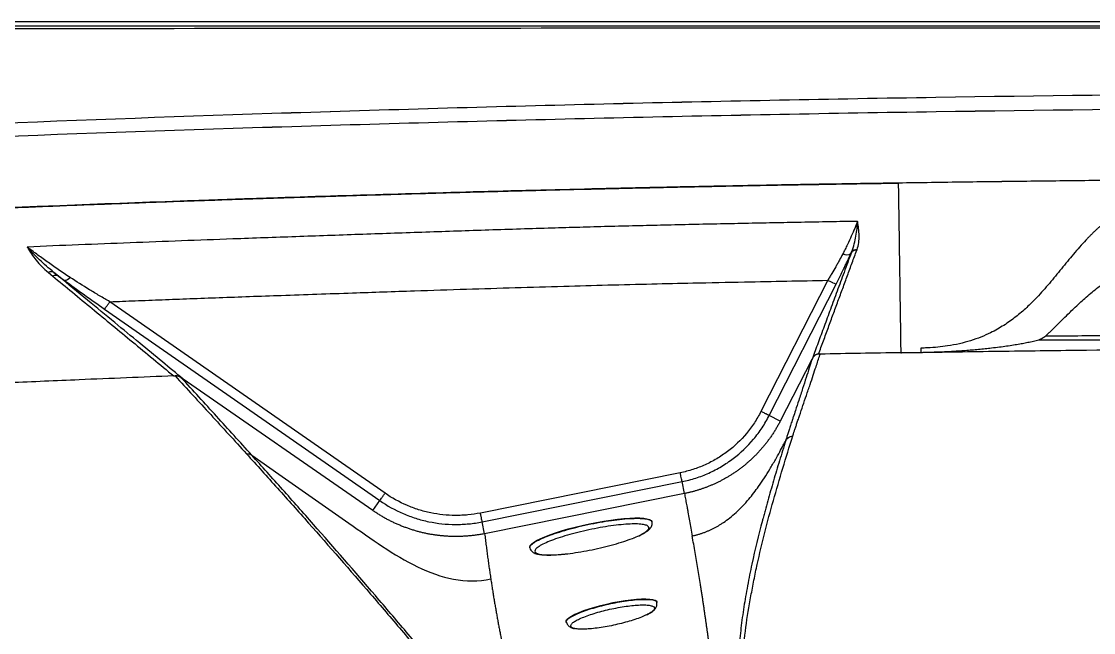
# Model space of a CAD drawing. Extents: x 409 to 498, y 628 to 778.
# Drawn here: x 428.67 to 445.82, y 724.67 to 734.44 of the extents above; entities that cross this region are included whole.
import ezdxf

# ---------------------------------------------------------------- set-up
doc = ezdxf.new("R2010")
doc.units = 0
doc.header["$MEASUREMENT"] = 0
doc.layers.add('1', color=4, linetype='Continuous')
doc.layers.add('GEOMETRY', color=4, linetype='Continuous', lineweight=25)

# ---------------------------------------------------------------- blocks, each defined once
blk = doc.blocks.new('2026_PULSE')
at = {"layer": 'GEOMETRY'}
for p, q in [((2.898, 89.48), (86.562, 89.48)), ((33.374, 85.794), (33.371, 85.785)), ((33.458, 85.823), (33.461, 85.831)), ((33.364, 85.773), (33.371, 85.785)), ((20.52, 85.468), (20.59, 85.41)), ((20.68, 85.41), (20.61, 85.468)), ((20.68, 85.41), (20.779, 85.341)), ((32.993, 85.342), (31.924, 83.245)), ((32.057, 83.182), (33.126, 85.279)), ((25.908, 81.938), (21.504, 85)), ((21.419, 84.882), (25.823, 81.82)), ((32.738, 84.076), (32.233, 83.092)), ((32.746, 84.092), (32.739, 84.078)), ((22.648, 83.784), (22.676, 83.764)), ((25.712, 81.661), (22.676, 83.764)), ((32.233, 83.092), (32.057, 83.182)), ((23.774, 82.548), (24.206, 82.245)), ((24.206, 82.245), (25.329, 81.459)), ((30.632, 82.264), (27.434, 81.621)), ((27.464, 81.48), (30.661, 82.123)), ((30.7, 81.932), (30.661, 82.123)), ((30.7, 81.932), (27.502, 81.291)), ((25.712, 81.661), (25.823, 81.82)), ((27.502, 81.291), (27.464, 81.48)), ((30.182, 81.477), (30.181, 81.483)), ((28.224, 81.071), (28.225, 81.064))]:
    blk.add_line(p, q, dxfattribs=at)
at = {"layer": 'GEOMETRY', "flags": 128}
for points in [[(34.48, 84.258), (34.48, 84.225), (34.48, 84.19)], [(32.872, 84.162), (32.859, 84.162), (32.845, 84.162)], [(32.868, 84.15), (32.87, 84.156), (32.872, 84.162)], [(28.224, 81.071), (28.223, 81.078), (28.23, 81.1), (28.251, 81.125), (28.286, 81.152), (28.333, 81.18), (28.393, 81.211), (28.463, 81.241), (28.545, 81.273), (28.635, 81.304), (28.734, 81.336), (28.839, 81.366), (28.949, 81.395), (29.062, 81.422), (29.178, 81.448), (29.294, 81.471), (29.408, 81.491), (29.52, 81.508), (29.627, 81.522), (29.729, 81.533), (29.823, 81.54), (29.908, 81.543), (29.983, 81.542), (30.048, 81.538), (30.1, 81.53), (30.14, 81.519), (30.167, 81.504), (30.18, 81.486), (30.181, 81.483)], [(30.267, 80.192), (30.256, 80.209), (30.231, 80.224), (30.194, 80.234), (30.144, 80.241), (30.083, 80.244), (30.012, 80.243), (29.932, 80.239), (29.844, 80.23), (29.751, 80.218), (29.653, 80.202), (29.553, 80.183), (29.453, 80.161), (29.355, 80.137), (29.26, 80.111), (29.17, 80.083), (29.086, 80.055)], [(29.086, 80.055), (29.011, 80.026), (28.946, 79.997), (28.892, 79.969), (28.849, 79.942), (28.82, 79.917), (28.803, 79.894), (28.801, 79.873), (28.801, 79.873)]]:
    blk.add_lwpolyline(points, dxfattribs=at)
at = {"layer": 'GEOMETRY'}
for centre, radius, start, end in [((33.446, 85.743), 0.0884, 80.6649, 145.5425), ((33.291, 85.876), 0.126, 242.1375, 305.3618), ((20.565, 85.375), 0.103, 64.0921, 115.8913), ((20.777, 85.452), 0.11, 271.2048, 324.8521)]:
    blk.add_arc(centre, radius, start, end, dxfattribs=at)
for points, knots in [([(86.562, 89.406), (86.535, 89.406), (86.508, 89.406), (86.453, 89.406), (86.371, 89.406), (86.181, 89.406), (85.799, 89.406), (85.037, 89.406), (83.512, 89.406), (82.205, 89.406), (79.59, 89.406), (77.847, 89.406), (72.618, 89.405), (69.132, 89.405), (58.674, 89.404), (51.702, 89.404), (37.758, 89.404), (30.786, 89.404), (20.328, 89.405), (16.842, 89.405), (11.613, 89.406), (9.87, 89.406), (7.255, 89.406), (5.948, 89.406), (4.423, 89.406), (3.661, 89.406), (3.279, 89.406), (3.089, 89.406), (3.007, 89.406), (2.952, 89.406), (2.925, 89.406), (2.898, 89.406)], [0, 0, 0, 0, 0.000977, 0.000977, 0.001953, 0.003906, 0.007812, 0.015625, 0.03125, 0.0625, 0.0625, 0.125, 0.125, 0.25, 0.25, 0.5, 0.5, 0.75, 0.75, 0.875, 0.875, 0.9375, 0.9375, 0.96875, 0.984375, 0.992187, 0.996094, 0.998047, 0.999023, 0.999023, 1, 1, 1, 1]), ([(86.562, 89.406), (86.535, 89.406), (86.508, 89.406), (86.453, 89.406), (86.371, 89.406), (86.181, 89.406), (85.799, 89.406), (85.037, 89.406), (83.512, 89.406), (82.205, 89.406), (79.59, 89.406), (77.847, 89.406), (72.618, 89.405), (69.132, 89.405), (58.674, 89.404), (51.702, 89.404), (37.758, 89.404), (30.786, 89.404), (20.328, 89.405), (16.842, 89.405), (11.613, 89.406), (9.87, 89.406), (7.255, 89.406), (5.948, 89.406), (4.423, 89.406), (3.661, 89.406), (3.279, 89.406), (3.089, 89.406), (3.007, 89.406), (2.952, 89.406), (2.925, 89.406), (2.898, 89.406)], [0, 0, 0, 0, 0.000977, 0.000977, 0.001953, 0.003906, 0.007812, 0.015625, 0.03125, 0.0625, 0.0625, 0.125, 0.125, 0.25, 0.25, 0.5, 0.5, 0.75, 0.75, 0.875, 0.875, 0.9375, 0.9375, 0.96875, 0.984375, 0.992187, 0.996094, 0.998047, 0.999023, 0.999023, 1, 1, 1, 1]), ([(2.948, 89.337), (2.951, 89.337), (2.954, 89.337), (2.961, 89.337), (2.971, 89.337), (2.995, 89.337), (3.043, 89.337), (3.138, 89.337), (3.328, 89.337), (3.709, 89.338), (4.471, 89.34), (5.994, 89.343), (7.3, 89.346), (9.911, 89.351), (11.652, 89.354), (16.875, 89.363), (20.357, 89.368), (27.321, 89.376), (30.803, 89.378), (37.766, 89.382), (41.248, 89.382), (48.212, 89.382), (51.694, 89.382), (58.657, 89.378), (62.139, 89.376), (69.103, 89.368), (72.585, 89.363), (79.549, 89.351), (83.031, 89.344), (86.512, 89.337)], [0, 0, 0, 0, 0.000122, 0.000122, 0.000244, 0.000488, 0.000977, 0.001953, 0.003906, 0.007813, 0.015625, 0.03125, 0.0625, 0.0625, 0.125, 0.125, 0.25, 0.25, 0.375, 0.375, 0.5, 0.5, 0.625, 0.625, 0.75, 0.75, 0.875, 0.875, 1, 1, 1, 1]), ([(2.948, 89.337), (2.951, 89.337), (2.954, 89.337), (2.961, 89.337), (2.971, 89.337), (2.995, 89.337), (3.043, 89.337), (3.138, 89.337), (3.328, 89.337), (3.709, 89.338), (4.471, 89.34), (5.994, 89.343), (7.3, 89.346), (9.911, 89.351), (11.652, 89.354), (16.875, 89.363), (20.357, 89.368), (27.321, 89.376), (30.803, 89.378), (37.766, 89.382), (41.248, 89.382), (48.212, 89.382), (51.694, 89.382), (58.657, 89.378), (62.139, 89.376), (69.103, 89.368), (72.585, 89.363), (79.549, 89.351), (83.031, 89.344), (86.512, 89.337)], [0, 0, 0, 0, 0.000122, 0.000122, 0.000244, 0.000488, 0.000977, 0.001953, 0.003906, 0.007813, 0.015625, 0.03125, 0.0625, 0.0625, 0.125, 0.125, 0.25, 0.25, 0.375, 0.375, 0.5, 0.5, 0.625, 0.625, 0.75, 0.75, 0.875, 0.875, 1, 1, 1, 1]), ([(84.726, 87.063), (83.061, 87.171), (81.397, 87.272), (78.066, 87.46), (76.401, 87.547), (71.403, 87.789), (68.07, 87.922), (63.07, 88.08), (61.403, 88.127), (58.068, 88.206), (56.4, 88.238), (51.398, 88.317), (44.728, 88.369), (38.058, 88.317), (33.056, 88.238), (31.388, 88.206), (28.054, 88.127), (26.387, 88.08), (21.387, 87.921), (18.054, 87.788), (11.392, 87.467), (8.062, 87.279), (4.734, 87.063)], [0, 0, 0, 0, 0.0625, 0.0625, 0.125, 0.125, 0.25, 0.25, 0.3125, 0.3125, 0.375, 0.375, 0.5, 0.625, 0.625, 0.6875, 0.6875, 0.75, 0.75, 0.875, 0.875, 1, 1, 1, 1]), ([(84.726, 87.063), (78.068, 87.495), (71.404, 87.816), (61.403, 88.133), (58.068, 88.212), (51.398, 88.317), (48.063, 88.343), (41.393, 88.343), (38.058, 88.317), (31.388, 88.212), (28.053, 88.133), (18.053, 87.816), (11.391, 87.495), (4.734, 87.063)], [0, 0, 0, 0, 0.50835, 0.50835, 0.762525, 0.762525, 1.016701, 1.016701, 1.270876, 1.270876, 1.525051, 1.525051, 2.033401, 2.033401, 2.033401, 2.033401]), ([(4.745, 86.887), (8.073, 87.095), (11.402, 87.276), (18.063, 87.584), (21.394, 87.711), (26.393, 87.863), (28.059, 87.907), (31.393, 87.983), (33.06, 88.015), (38.061, 88.09), (44.728, 88.14), (51.396, 88.09), (58.064, 87.99), (61.398, 87.914), (68.063, 87.711), (71.395, 87.584), (76.391, 87.353), (78.057, 87.269), (81.386, 87.088), (83.051, 86.991), (84.715, 86.887)], [0, 0, 0, 0, 0.125, 0.125, 0.25, 0.25, 0.3125, 0.3125, 0.375, 0.375, 0.5, 0.625, 0.625, 0.75, 0.75, 0.875, 0.875, 0.9375, 0.9375, 1, 1, 1, 1]), ([(4.745, 86.887), (11.401, 87.303), (18.062, 87.61), (28.059, 87.914), (31.393, 87.989), (38.061, 88.09), (41.395, 88.115), (48.062, 88.115), (51.396, 88.09), (58.064, 87.99), (61.398, 87.914), (71.396, 87.61), (78.058, 87.303), (84.715, 86.887)], [0.216375, 0.216375, 0.216375, 0.216375, 0.723368, 0.723368, 0.976864, 0.976864, 1.230361, 1.230361, 1.483857, 1.483857, 1.737354, 1.737354, 2.244347, 2.244347, 2.244347, 2.244347]), ([(34.121, 86.897), (34.101, 86.896), (33.759, 86.891), (33.096, 86.881), (32.133, 86.864), (31.331, 86.848), (30.769, 86.837), (30.489, 86.831), (30.328, 86.827), (30.228, 86.825), (29.546, 86.81), (28.262, 86.78), (26.357, 86.728), (24.913, 86.684), (23.981, 86.653), (23.66, 86.642), (23.47, 86.636), (23.279, 86.629), (22.958, 86.618), (22.026, 86.585), (20.903, 86.543), (19.781, 86.497), (19.22, 86.474), (18.939, 86.462), (18.799, 86.456), (18.728, 86.453), (18.688, 86.451), (18.668, 86.45), (18.658, 86.45)], [0, 0, 0, 0, 0.0020211, 0.0332711, 0.0645211, 0.0957711, 0.1113961, 0.1192086, 0.1231149, 0.1270211, 0.1289743, 0.1895211, 0.2520211, 0.3145211, 0.3301461, 0.3428415, 0.3457711, 0.3487008, 0.3613961, 0.3770211, 0.4395211, 0.4707711, 0.4863961, 0.4942086, 0.4981149, 0.500068, 0.5010446, 0.5020211, 0.5020211, 0.5020211, 0.5020211]), ([(18.658, 86.45), (18.805, 86.456), (19.1, 86.469), (19.542, 86.487), (19.983, 86.505), (20.425, 86.523), (20.867, 86.541), (21.308, 86.558), (21.75, 86.574), (22.192, 86.591), (22.633, 86.607), (23.075, 86.622), (23.517, 86.637), (23.958, 86.652), (24.4, 86.667), (24.842, 86.681), (25.284, 86.695), (25.726, 86.708), (26.167, 86.721), (26.609, 86.734), (27.051, 86.747), (27.493, 86.759), (27.935, 86.77), (28.376, 86.782), (28.818, 86.793), (29.26, 86.803), (29.702, 86.814), (30.144, 86.823), (30.586, 86.833), (31.028, 86.842), (31.47, 86.851), (31.912, 86.86), (32.353, 86.868), (32.795, 86.875), (33.237, 86.883), (33.679, 86.89), (33.974, 86.894), (34.121, 86.897)], [0, 0, 0, 0, 0.028573, 0.057146, 0.085719, 0.114291, 0.142863, 0.171435, 0.200006, 0.228578, 0.257149, 0.28572, 0.314291, 0.342862, 0.371433, 0.400003, 0.428574, 0.457144, 0.485715, 0.514285, 0.542856, 0.571426, 0.599997, 0.628568, 0.657138, 0.685709, 0.71428, 0.742851, 0.771422, 0.799994, 0.828565, 0.857137, 0.885709, 0.914281, 0.942854, 0.971427, 1, 1, 1, 1]), ([(55.339, 86.897), (55.162, 86.899), (54.808, 86.904), (54.278, 86.912), (53.747, 86.918), (53.217, 86.925), (52.686, 86.931), (52.156, 86.937), (51.625, 86.942), (51.095, 86.947), (50.564, 86.951), (50.034, 86.955), (49.503, 86.959), (48.973, 86.962), (48.442, 86.965), (47.912, 86.968), (47.381, 86.97), (46.851, 86.972), (46.32, 86.973), (45.79, 86.974), (45.26, 86.975), (44.729, 86.975), (44.199, 86.975), (43.668, 86.974), (43.138, 86.973), (42.607, 86.972), (42.077, 86.97), (41.547, 86.968), (41.016, 86.965), (40.486, 86.962), (39.955, 86.959), (39.425, 86.955), (38.895, 86.951), (38.364, 86.947), (37.834, 86.942), (37.303, 86.937), (36.773, 86.931), (36.243, 86.925), (35.712, 86.918), (35.182, 86.912), (34.652, 86.904), (34.298, 86.899), (34.121, 86.897)], [0, 0, 0, 0, 0.025006, 0.050011, 0.075016, 0.100021, 0.125025, 0.150028, 0.175032, 0.200034, 0.225037, 0.250039, 0.275041, 0.300042, 0.325043, 0.350044, 0.375044, 0.400045, 0.425044, 0.450044, 0.475044, 0.500043, 0.525042, 0.550041, 0.575039, 0.600038, 0.625036, 0.650034, 0.675032, 0.70003, 0.725028, 0.750025, 0.775023, 0.80002, 0.825018, 0.850015, 0.875013, 0.90001, 0.925008, 0.950005, 0.975002, 1, 1, 1, 1]), ([(34.121, 86.897), (34.124, 86.745), (34.128, 86.443), (34.135, 85.99), (34.141, 85.538), (34.148, 85.086), (34.155, 84.635), (34.159, 84.335), (34.161, 84.185)], [0, 0, 0, 0, 0.166667, 0.333333, 0.5, 0.666666, 0.833333, 1, 1, 1, 1]), ([(38.98, 86.789), (38.97, 86.789), (38.951, 86.789), (38.923, 86.788), (38.895, 86.787), (38.867, 86.786), (38.839, 86.785), (38.812, 86.783), (38.785, 86.782), (38.758, 86.78), (38.731, 86.778), (38.705, 86.775), (38.679, 86.773), (38.653, 86.77), (38.627, 86.767), (38.602, 86.764), (38.577, 86.761), (38.552, 86.757), (38.527, 86.754), (38.502, 86.75), (38.478, 86.746), (38.454, 86.741), (38.43, 86.737), (38.407, 86.732), (38.383, 86.727), (38.36, 86.722), (38.337, 86.717), (38.314, 86.712), (38.292, 86.706), (38.27, 86.7), (38.247, 86.694), (38.226, 86.688), (38.204, 86.682), (38.182, 86.675), (38.161, 86.669), (38.14, 86.662), (38.119, 86.655), (38.098, 86.648), (38.078, 86.64), (38.057, 86.633), (38.037, 86.625), (38.017, 86.618), (37.997, 86.61), (37.978, 86.602), (37.958, 86.593), (37.939, 86.585), (37.92, 86.576), (37.901, 86.568), (37.882, 86.559), (37.863, 86.55), (37.845, 86.541), (37.827, 86.531), (37.808, 86.522), (37.791, 86.513), (37.773, 86.503), (37.755, 86.493), (37.738, 86.483), (37.72, 86.473), (37.703, 86.463), (37.686, 86.453), (37.669, 86.442), (37.652, 86.432), (37.636, 86.421), (37.619, 86.41), (37.603, 86.399), (37.587, 86.388), (37.57, 86.377), (37.554, 86.366), (37.539, 86.355), (37.523, 86.343), (37.507, 86.332), (37.492, 86.32), (37.477, 86.308), (37.461, 86.296), (37.446, 86.284), (37.431, 86.272), (37.416, 86.26), (37.401, 86.248), (37.387, 86.236), (37.372, 86.223), (37.358, 86.211), (37.343, 86.198), (37.329, 86.185), (37.315, 86.173), (37.301, 86.16), (37.287, 86.147), (37.273, 86.134), (37.259, 86.121), (37.245, 86.108), (37.232, 86.094), (37.218, 86.081), (37.205, 86.068), (37.191, 86.054), (37.178, 86.041), (37.165, 86.027), (37.152, 86.014), (37.138, 86), (37.059, 85.916), (36.921, 85.759), (36.732, 85.526), (36.542, 85.294), (36.359, 85.087), (36.181, 84.907), (36.007, 84.757), (35.816, 84.621), (35.627, 84.514), (35.447, 84.433), (35.28, 84.374), (35.101, 84.326), (34.924, 84.293), (34.754, 84.271), (34.635, 84.263), (34.556, 84.26), (34.518, 84.258), (34.493, 84.258), (34.48, 84.258)], [0, 0, 0, 0, 0.004253, 0.008468, 0.012647, 0.016791, 0.020901, 0.024977, 0.029022, 0.033036, 0.03702, 0.040976, 0.044905, 0.048808, 0.052686, 0.05654, 0.060371, 0.06418, 0.06797, 0.071739, 0.075491, 0.079225, 0.082943, 0.086646, 0.090335, 0.09401, 0.097674, 0.101326, 0.104969, 0.108602, 0.112227, 0.115845, 0.119456, 0.123062, 0.126663, 0.13026, 0.133855, 0.137446, 0.141037, 0.144626, 0.148216, 0.151806, 0.155397, 0.158991, 0.162587, 0.166186, 0.169789, 0.173396, 0.177008, 0.180625, 0.184248, 0.187878, 0.191514, 0.195157, 0.198808, 0.202467, 0.206133, 0.209809, 0.213493, 0.217186, 0.220889, 0.224602, 0.228324, 0.232057, 0.235799, 0.239553, 0.243316, 0.247091, 0.250876, 0.254673, 0.25848, 0.262299, 0.266128, 0.269969, 0.273822, 0.277685, 0.28156, 0.285446, 0.289343, 0.293252, 0.297172, 0.301102, 0.305044, 0.308997, 0.31296, 0.316935, 0.32092, 0.324915, 0.328921, 0.332937, 0.336963, 0.340999, 0.345045, 0.349101, 0.353166, 0.35724, 0.361323, 0.365416, 0.431905, 0.49959, 0.567295, 0.633843, 0.682387, 0.72943, 0.774891, 0.818958, 0.847838, 0.876674, 0.905798, 0.935693, 0.958947, 0.983178, 0.988712, 0.994318, 1, 1, 1, 1]), ([(33.469, 86.284), (33.319, 86.282), (33.019, 86.277), (32.569, 86.268), (32.119, 86.26), (31.668, 86.251), (31.218, 86.242), (30.768, 86.232), (30.318, 86.222), (29.868, 86.211), (29.418, 86.2), (28.968, 86.187), (28.331, 86.169), (27.508, 86.143), (26.499, 86.109), (25.49, 86.074), (24.481, 86.039), (23.534, 86.005), (22.65, 85.973), (21.827, 85.941), (21.005, 85.909), (20.457, 85.886), (20.183, 85.874)], [0, 0, 0, 0, 0.0338723, 0.0677447, 0.1016173, 0.1354902, 0.1693626, 0.2032342, 0.2371047, 0.2709748, 0.3048449, 0.3387154, 0.372586, 0.4485468, 0.5245072, 0.6004683, 0.6764302, 0.7523914, 0.8142927, 0.8761947, 0.9380971, 1, 1, 1, 1]), ([(33.469, 86.284), (33.455, 86.248), (33.44, 86.211), (33.407, 86.132), (33.389, 86.091), (33.35, 86.005), (33.329, 85.96), (33.295, 85.889), (33.283, 85.864), (33.259, 85.815), (33.246, 85.79), (33.233, 85.764)], [0, 0, 0, 0, 0.25, 0.25, 0.5, 0.5, 0.75, 0.75, 0.875, 0.875, 1, 1, 1, 1]), ([(33.374, 85.794), (33.392, 85.838), (33.406, 85.881), (33.428, 85.966), (33.437, 86.008), (33.452, 86.09), (33.457, 86.13), (33.463, 86.189), (33.464, 86.209), (33.466, 86.237), (33.467, 86.247), (33.468, 86.266), (33.469, 86.275), (33.469, 86.285)], [0, 0, 0, 0, 0.25, 0.25, 0.5, 0.5, 0.75, 0.75, 0.875, 0.875, 0.9375, 0.9375, 1, 1, 1, 1]), ([(33.461, 85.831), (33.475, 85.868), (33.483, 85.906), (33.493, 85.982), (33.495, 86.019), (33.494, 86.095), (33.491, 86.133), (33.484, 86.19), (33.481, 86.209), (33.477, 86.237), (33.475, 86.247), (33.473, 86.261), (33.472, 86.266), (33.471, 86.275), (33.47, 86.28), (33.469, 86.285)], [0, 0, 0, 0, 0.25, 0.25, 0.5, 0.5, 0.75, 0.75, 0.875, 0.875, 0.9375, 0.9375, 0.96875, 0.96875, 1, 1, 1, 1]), ([(20.183, 85.874), (20.184, 85.873), (20.184, 85.872), (20.186, 85.87), (20.186, 85.869), (20.188, 85.865), (20.189, 85.863), (20.193, 85.856), (20.196, 85.852), (20.204, 85.838), (20.209, 85.829), (20.225, 85.803), (20.236, 85.785), (20.272, 85.732), (20.297, 85.697), (20.353, 85.629), (20.383, 85.596), (20.448, 85.53), (20.483, 85.498), (20.52, 85.468)], [0, 0, 0, 0, 0.007813, 0.007813, 0.015625, 0.015625, 0.03125, 0.03125, 0.0625, 0.0625, 0.125, 0.125, 0.25, 0.25, 0.5, 0.5, 0.75, 0.75, 1, 1, 1, 1]), ([(20.867, 85.388), (20.834, 85.409), (20.802, 85.431), (20.739, 85.473), (20.707, 85.494), (20.615, 85.557), (20.556, 85.599), (20.442, 85.68), (20.387, 85.721), (20.281, 85.799), (20.231, 85.837), (20.183, 85.874)], [0, 0, 0, 0, 0.125, 0.125, 0.25, 0.25, 0.5, 0.5, 0.75, 0.75, 1, 1, 1, 1]), ([(20.61, 85.468), (20.525, 85.535), (20.447, 85.603), (20.341, 85.705), (20.307, 85.739), (20.259, 85.79), (20.243, 85.807), (20.221, 85.832), (20.213, 85.84), (20.202, 85.853), (20.198, 85.857), (20.193, 85.863), (20.191, 85.865), (20.187, 85.87), (20.186, 85.872), (20.184, 85.874)], [0, 0, 0, 0, 0.5, 0.5, 0.75, 0.75, 0.875, 0.875, 0.9375, 0.9375, 0.96875, 0.96875, 0.984375, 0.984375, 1, 1, 1, 1]), ([(32.845, 84.162), (32.871, 84.233), (32.924, 84.375), (33.002, 84.587), (33.079, 84.798), (33.156, 85.006), (33.233, 85.213), (33.308, 85.418), (33.383, 85.621), (33.433, 85.756), (33.458, 85.823)], [0, 0, 0, 0, 0.12922, 0.257243, 0.384063, 0.509676, 0.634078, 0.757267, 0.879241, 1, 1, 1, 1]), ([(33.458, 85.823), (33.44, 85.824), (33.421, 85.822), (33.391, 85.809), (33.378, 85.798), (33.371, 85.785)], [0, 0, 0, 0, 0.5, 0.5, 1, 1, 1, 1]), ([(33.371, 85.785), (33.332, 85.68), (33.255, 85.474), (33.144, 85.171), (33.037, 84.882), (32.936, 84.607), (32.839, 84.345), (32.777, 84.175), (32.746, 84.092)], [0, 0, 0, 0, 0.186218, 0.364616, 0.535193, 0.697949, 0.852885, 1, 1, 1, 1]), ([(33.233, 85.764), (33.215, 85.731), (33.197, 85.697), (33.169, 85.645), (33.159, 85.627), (33.14, 85.592), (33.13, 85.574), (33.1, 85.521), (33.079, 85.486), (33.047, 85.432), (33.036, 85.414), (33.015, 85.378), (33.004, 85.36), (32.993, 85.342)], [0, 0, 0, 0, 0.25, 0.25, 0.375, 0.375, 0.5, 0.5, 0.75, 0.75, 0.875, 0.875, 1, 1, 1, 1]), ([(33.126, 85.279), (33.169, 85.365), (33.211, 85.449), (33.261, 85.552), (33.271, 85.573), (33.29, 85.614), (33.3, 85.634), (33.328, 85.695), (33.347, 85.734), (33.364, 85.773)], [0, 0, 0, 0, 0.5, 0.5, 0.625, 0.625, 0.75, 0.75, 1, 1, 1, 1]), ([(36.477, 84.451), (36.49, 84.463), (36.516, 84.487), (36.556, 84.526), (36.606, 84.574), (36.675, 84.642), (36.762, 84.728), (36.851, 84.815), (36.937, 84.898), (37.019, 84.975), (37.109, 85.057), (37.198, 85.134), (37.295, 85.213), (37.395, 85.288), (37.504, 85.363), (37.617, 85.433), (37.712, 85.485), (37.779, 85.519), (37.818, 85.537), (37.857, 85.555), (37.897, 85.572), (37.937, 85.588), (37.977, 85.604), (38.004, 85.614), (38.018, 85.619)], [0, 0, 0, 0, 0.028689, 0.059394, 0.092117, 0.143571, 0.221826, 0.296557, 0.351537, 0.421085, 0.481237, 0.549303, 0.610938, 0.678086, 0.74064, 0.807418, 0.870321, 0.889471, 0.9084, 0.927117, 0.945628, 0.96394, 0.982061, 1, 1, 1, 1]), ([(20.68, 85.41), (20.668, 85.417), (20.654, 85.42), (20.623, 85.42), (20.607, 85.417), (20.59, 85.41)], [0, 0, 0, 0, 0.5, 0.5, 1, 1, 1, 1]), ([(20.59, 85.41), (20.8, 85.237), (21.226, 84.886), (21.872, 84.354), (22.307, 83.994), (22.528, 83.813)], [0, 0, 0, 0, 0.32515, 0.658497, 1, 1, 1, 1]), ([(22.676, 83.764), (22.566, 83.855), (22.334, 84.046), (21.97, 84.347), (21.571, 84.676), (21.137, 85.033), (20.836, 85.281), (20.68, 85.41)], [0, 0, 0, 0, 0.165589, 0.348384, 0.548384, 0.765589, 1, 1, 1, 1]), ([(20.779, 85.341), (20.881, 85.266), (20.985, 85.189), (21.199, 85.036), (21.308, 84.96), (21.419, 84.882)], [0, 0, 0, 0, 0.5, 0.5, 1, 1, 1, 1]), ([(21.504, 85), (21.476, 85.016), (21.449, 85.031), (21.394, 85.063), (21.367, 85.079), (21.285, 85.127), (21.231, 85.16), (21.071, 85.257), (20.968, 85.322), (20.867, 85.388)], [0, 0, 0, 0, 0.125, 0.125, 0.25, 0.25, 0.5, 0.5, 1, 1, 1, 1]), ([(21.504, 85), (21.64, 85.005), (21.918, 85.016), (22.346, 85.032), (22.793, 85.049), (23.26, 85.066), (23.747, 85.084), (24.459, 85.109), (25.338, 85.139), (26.326, 85.173), (27.452, 85.209), (28.72, 85.248), (29.926, 85.279), (30.892, 85.301), (31.611, 85.315), (32.331, 85.33), (32.775, 85.338), (32.993, 85.342)], [0, 0, 0, 0, 0.035489, 0.072709, 0.111658, 0.152338, 0.194748, 0.238888, 0.338175, 0.424223, 0.497033, 0.63224, 0.755176, 0.812099, 0.884251, 0.943073, 1, 1, 1, 1]), ([(33.126, 85.279), (33.124, 85.279), (33.119, 85.281), (33.104, 85.287), (33.094, 85.292), (33.07, 85.303), (33.056, 85.31), (33.025, 85.325), (33.009, 85.333), (32.993, 85.342)], [0, 0, 0, 0, 0.25, 0.25, 0.5, 0.5, 0.75, 0.75, 1, 1, 1, 1]), ([(21.419, 84.882), (21.42, 84.883), (21.423, 84.887), (21.433, 84.9), (21.439, 84.909), (21.455, 84.93), (21.464, 84.943), (21.483, 84.97), (21.494, 84.985), (21.504, 85)], [0, 0, 0, 0, 0.25, 0.25, 0.5, 0.5, 0.75, 0.75, 1, 1, 1, 1]), ([(36.477, 84.451), (36.46, 84.435), (36.443, 84.422), (36.407, 84.402), (36.389, 84.394), (36.37, 84.39)], [0, 0, 0, 0, 0.5, 0.5, 1, 1, 1, 1]), ([(52.983, 84.451), (52.639, 84.451), (52.295, 84.452), (51.607, 84.453), (51.264, 84.454), (50.232, 84.455), (49.544, 84.456), (48.169, 84.457), (47.481, 84.457), (46.449, 84.457), (46.105, 84.457), (45.59, 84.457), (45.418, 84.457), (45.074, 84.457), (44.902, 84.457), (44.558, 84.457), (44.386, 84.457), (44.042, 84.457), (43.87, 84.457), (43.354, 84.457), (43.011, 84.457), (41.979, 84.457), (41.291, 84.457), (39.916, 84.456), (39.228, 84.455), (38.196, 84.454), (37.852, 84.453), (37.165, 84.452), (36.821, 84.451), (36.477, 84.451)], [0, 0, 0, 0, 0.0625, 0.0625, 0.125, 0.125, 0.25, 0.25, 0.375, 0.375, 0.4375, 0.4375, 0.46875, 0.46875, 0.5, 0.5, 0.53125, 0.53125, 0.5625, 0.5625, 0.625, 0.625, 0.75, 0.75, 0.875, 0.875, 0.9375, 0.9375, 1, 1, 1, 1]), ([(34.48, 84.19), (34.489, 84.19), (34.507, 84.19), (34.534, 84.191), (34.561, 84.192), (34.589, 84.192), (34.617, 84.193), (34.646, 84.194), (34.674, 84.195), (34.703, 84.196), (34.732, 84.197), (34.762, 84.198), (34.829, 84.2), (34.938, 84.206), (35.071, 84.213), (35.192, 84.222), (35.299, 84.23), (35.405, 84.24), (35.511, 84.25), (35.624, 84.263), (35.739, 84.277), (35.855, 84.292), (35.964, 84.309), (36.047, 84.323), (36.109, 84.334), (36.153, 84.342), (36.196, 84.351), (36.24, 84.36), (36.284, 84.369), (36.327, 84.379), (36.356, 84.386), (36.37, 84.39)], [0, 0, 0, 0, 0.011226, 0.022606, 0.034136, 0.045812, 0.057633, 0.069594, 0.081693, 0.093929, 0.106298, 0.118801, 0.131435, 0.193017, 0.259851, 0.308426, 0.3584, 0.409889, 0.462983, 0.517828, 0.585119, 0.65144, 0.716969, 0.781797, 0.810246, 0.839609, 0.869879, 0.901053, 0.933129, 0.96611, 1, 1, 1, 1]), ([(34.48, 84.19), (34.486, 84.19), (34.611, 84.192), (34.92, 84.197), (35.71, 84.209), (37.239, 84.229), (38.959, 84.246), (40.235, 84.253), (40.629, 84.255)], [0.2573869, 0.2573869, 0.2573869, 0.2573869, 0.2578125, 0.265625, 0.28125, 0.3125, 0.375, 0.4029863, 0.4029863, 0.4029863, 0.4029863]), ([(36.37, 84.39), (36.544, 84.39), (36.718, 84.39), (37.067, 84.39), (37.241, 84.39), (37.763, 84.391), (38.112, 84.391), (39.157, 84.392), (39.853, 84.392), (41.247, 84.393), (41.943, 84.393), (42.988, 84.393), (43.337, 84.393), (43.859, 84.393), (44.033, 84.393), (44.382, 84.393), (44.556, 84.393), (44.904, 84.393), (45.078, 84.393), (45.427, 84.393), (45.601, 84.393), (46.123, 84.393), (46.472, 84.393), (47.517, 84.393), (48.213, 84.393), (49.607, 84.392), (50.303, 84.392), (51.348, 84.391), (51.697, 84.391), (52.219, 84.39), (52.393, 84.39), (52.742, 84.39), (52.916, 84.39), (53.09, 84.39)], [0, 0, 0, 0, 0.03125, 0.03125, 0.0625, 0.0625, 0.125, 0.125, 0.25, 0.25, 0.375, 0.375, 0.4375, 0.4375, 0.46875, 0.46875, 0.5, 0.5, 0.53125, 0.53125, 0.5625, 0.5625, 0.625, 0.625, 0.75, 0.75, 0.875, 0.875, 0.9375, 0.9375, 0.96875, 0.96875, 1, 1, 1, 1]), ([(32.738, 84.076), (32.724, 84.031), (32.694, 83.935), (32.645, 83.78), (32.589, 83.606), (32.532, 83.432), (32.482, 83.28), (32.447, 83.173), (32.42, 83.093), (32.398, 83.025), (32.375, 82.954), (32.354, 82.89), (32.336, 82.833), (32.325, 82.797), (32.32, 82.78)], [0, 0, 0, 0, 0.101048, 0.218125, 0.351136, 0.5, 0.623522, 0.706842, 0.75, 0.811102, 0.866657, 0.916665, 0.961116, 1, 1, 1, 1]), ([(32.433, 82.853), (32.437, 82.865), (32.445, 82.892), (32.46, 82.936), (32.476, 82.987), (32.496, 83.044), (32.517, 83.108), (32.551, 83.207), (32.595, 83.339), (32.652, 83.506), (32.708, 83.668), (32.759, 83.821), (32.811, 83.979), (32.847, 84.087), (32.868, 84.15)], [0, 0, 0, 0, 0.028634, 0.06248, 0.10154, 0.145813, 0.1953, 0.25, 0.374997, 0.5, 0.636369, 0.75, 0.854307, 1, 1, 1, 1]), ([(32.845, 84.161), (32.843, 84.161), (32.837, 84.161), (32.829, 84.16), (32.821, 84.158), (32.813, 84.155), (32.805, 84.152), (32.797, 84.148), (32.789, 84.143), (32.781, 84.137), (32.773, 84.129), (32.766, 84.121), (32.759, 84.113), (32.752, 84.103), (32.748, 84.096), (32.746, 84.092)], [0, 0, 0, 0, 0.06149, 0.124721, 0.189772, 0.256867, 0.326303, 0.398429, 0.473615, 0.552182, 0.634305, 0.720077, 0.809516, 0.902708, 1, 1, 1, 1]), ([(34.161, 84.185), (34.168, 84.185), (34.229, 84.186), (34.368, 84.188), (34.48, 84.19)], [0.24894726, 0.24894726, 0.24894726, 0.24894726, 0.25, 0.257386868, 0.257386868, 0.257386868, 0.257386868]), ([(22.528, 83.813), (22.022, 83.793), (21.147, 83.757), (20.086, 83.711), (19.438, 83.682), (19.114, 83.667), (18.952, 83.66), (18.871, 83.656), (18.825, 83.654), (18.802, 83.653), (18.79, 83.652)], [0, 0, 0, 0, 0.0426394, 0.0738894, 0.0895144, 0.0973269, 0.1012332, 0.1031863, 0.1041629, 0.1051394, 0.1051394, 0.1051394, 0.1051394]), ([(22.648, 83.784), (22.646, 83.785), (22.641, 83.788), (22.634, 83.792), (22.627, 83.796), (22.62, 83.8), (22.612, 83.803), (22.604, 83.806), (22.597, 83.808), (22.589, 83.81), (22.581, 83.812), (22.573, 83.813), (22.565, 83.813), (22.556, 83.814), (22.551, 83.814), (22.548, 83.814)], [0, 0, 0, 0, 0.075906, 0.152345, 0.229212, 0.306407, 0.383829, 0.46138, 0.538962, 0.616481, 0.693846, 0.770964, 0.847752, 0.924123, 1, 1, 1, 1]), ([(22.548, 83.814), (22.737, 83.608), (22.927, 83.402), (23.213, 83.091), (23.308, 82.987), (23.499, 82.779), (23.595, 82.674), (23.69, 82.569)], [0, 0, 0, 0, 0.5, 0.5, 0.75, 0.75, 1, 1, 1, 1]), ([(23.774, 82.548), (23.68, 82.652), (23.586, 82.756), (23.399, 82.962), (23.305, 83.065), (23.024, 83.374), (22.836, 83.579), (22.648, 83.784)], [0, 0, 0, 0, 0.25, 0.25, 0.5, 0.5, 1, 1, 1, 1]), ([(31.924, 83.245), (31.892, 83.182), (31.857, 83.122), (31.78, 83.005), (31.738, 82.948), (31.602, 82.786), (31.501, 82.69), (31.334, 82.564), (31.276, 82.525), (31.155, 82.453), (31.093, 82.421), (30.966, 82.364), (30.901, 82.339), (30.769, 82.296), (30.701, 82.279), (30.632, 82.265)], [0, 0, 0, 0, 0.125, 0.125, 0.25, 0.25, 0.5, 0.5, 0.625, 0.625, 0.75, 0.75, 0.875, 0.875, 1, 1, 1, 1]), ([(32.057, 83.182), (32.056, 83.182), (32.051, 83.184), (32.036, 83.19), (32.026, 83.195), (32.002, 83.206), (31.988, 83.213), (31.957, 83.228), (31.941, 83.237), (31.924, 83.245)], [0, 0, 0, 0, 0.25, 0.25, 0.5, 0.5, 0.75, 0.75, 1, 1, 1, 1]), ([(30.661, 82.123), (30.736, 82.138), (30.809, 82.157), (30.952, 82.203), (31.022, 82.23), (31.159, 82.292), (31.226, 82.327), (31.357, 82.404), (31.42, 82.447), (31.599, 82.583), (31.708, 82.686), (31.855, 82.861), (31.9, 82.922), (31.963, 83.017), (31.983, 83.049), (32.022, 83.115), (32.04, 83.148), (32.057, 83.182)], [0, 0, 0, 0, 0.125, 0.125, 0.25, 0.25, 0.375, 0.375, 0.5, 0.5, 0.75, 0.75, 0.875, 0.875, 0.9375, 0.9375, 1, 1, 1, 1]), ([(32.233, 83.092), (32.229, 83.083), (32.22, 83.065), (32.206, 83.04), (32.191, 83.014), (32.177, 82.988), (32.162, 82.963), (32.147, 82.938), (32.131, 82.914), (32.115, 82.889), (32.099, 82.865), (32.083, 82.841), (32.067, 82.818), (32.05, 82.795), (32.033, 82.772), (32.016, 82.749), (31.998, 82.727), (31.98, 82.705), (31.962, 82.683), (31.944, 82.661), (31.926, 82.64), (31.907, 82.619), (31.888, 82.599), (31.869, 82.578), (31.85, 82.558), (31.831, 82.539), (31.811, 82.519), (31.791, 82.5), (31.771, 82.481), (31.751, 82.463), (31.731, 82.445), (31.71, 82.427), (31.69, 82.409), (31.669, 82.392), (31.648, 82.375), (31.627, 82.358), (31.606, 82.342), (31.584, 82.326), (31.563, 82.31), (31.541, 82.295), (31.52, 82.28), (31.498, 82.265), (31.476, 82.25), (31.454, 82.236), (31.432, 82.222), (31.41, 82.209), (31.388, 82.195), (31.365, 82.182), (31.343, 82.17), (31.32, 82.157), (31.298, 82.145), (31.275, 82.133), (31.252, 82.122), (31.23, 82.111), (31.207, 82.1), (31.184, 82.089), (31.161, 82.079), (31.138, 82.069), (31.115, 82.059), (31.092, 82.05), (31.069, 82.04), (31.046, 82.032), (31.023, 82.023), (31, 82.015), (30.977, 82.007), (30.954, 81.999), (30.931, 81.992), (30.907, 81.985), (30.884, 81.978), (30.861, 81.971), (30.838, 81.965), (30.815, 81.959), (30.792, 81.953), (30.769, 81.947), (30.746, 81.942), (30.723, 81.937), (30.707, 81.934), (30.7, 81.932)], [0, 0, 0, 0, 0.01487, 0.029699, 0.044486, 0.059232, 0.073936, 0.088598, 0.103219, 0.117797, 0.132335, 0.14683, 0.161284, 0.175696, 0.190067, 0.204396, 0.218683, 0.232928, 0.247132, 0.261294, 0.275414, 0.289493, 0.30353, 0.317525, 0.33148, 0.345393, 0.359264, 0.373094, 0.386882, 0.400628, 0.414333, 0.427996, 0.441618, 0.455198, 0.468737, 0.482235, 0.495691, 0.509105, 0.522479, 0.535811, 0.549101, 0.56235, 0.575558, 0.588724, 0.601848, 0.614932, 0.627974, 0.640974, 0.653933, 0.66685, 0.679726, 0.692561, 0.705354, 0.718106, 0.730816, 0.743485, 0.756113, 0.7687, 0.781245, 0.793749, 0.806212, 0.818633, 0.831013, 0.843352, 0.855649, 0.867905, 0.88012, 0.892293, 0.904425, 0.916516, 0.928566, 0.940575, 0.952542, 0.964469, 0.976354, 0.988197, 1, 1, 1, 1]), ([(30.824, 81.255), (30.832, 81.257), (30.847, 81.26), (30.87, 81.266), (30.893, 81.272), (30.916, 81.278), (30.939, 81.285), (30.962, 81.292), (30.985, 81.3), (31.007, 81.307), (31.029, 81.316), (31.051, 81.324), (31.073, 81.334), (31.095, 81.343), (31.117, 81.353), (31.138, 81.363), (31.159, 81.373), (31.18, 81.384), (31.201, 81.396), (31.222, 81.407), (31.242, 81.419), (31.263, 81.431), (31.283, 81.444), (31.303, 81.457), (31.351, 81.489), (31.427, 81.544), (31.529, 81.632), (31.631, 81.732), (31.754, 81.869), (31.903, 82.064), (32.041, 82.278), (32.15, 82.465), (32.221, 82.593), (32.275, 82.695), (32.306, 82.755), (32.32, 82.78)], [0, 0, 0, 0, 0.010807, 0.021606, 0.032399, 0.043184, 0.053962, 0.064732, 0.075494, 0.086249, 0.096997, 0.107739, 0.118475, 0.129208, 0.13994, 0.150671, 0.161402, 0.172136, 0.182874, 0.193616, 0.204363, 0.215117, 0.225879, 0.236649, 0.247429, 0.304061, 0.364663, 0.429301, 0.497931, 0.614532, 0.763193, 0.842675, 0.908643, 0.961085, 1, 1, 1, 1]), ([(31.626, 78.812), (31.623, 78.852), (31.622, 78.892), (31.62, 78.973), (31.621, 79.013), (31.623, 79.135), (31.627, 79.217), (31.643, 79.463), (31.66, 79.628), (31.705, 79.96), (31.733, 80.128), (31.779, 80.379), (31.795, 80.463), (31.829, 80.632), (31.846, 80.716), (31.901, 80.97), (31.941, 81.139), (32.028, 81.48), (32.074, 81.651), (32.171, 81.993), (32.222, 82.165), (32.325, 82.509), (32.379, 82.681), (32.433, 82.853)], [0, 0, 0, 0, 0.03125, 0.03125, 0.0625, 0.0625, 0.125, 0.125, 0.25, 0.25, 0.375, 0.375, 0.4375, 0.4375, 0.5, 0.5, 0.625, 0.625, 0.75, 0.75, 0.875, 0.875, 1, 1, 1, 1]), ([(32.32, 82.78), (32.286, 82.672), (32.253, 82.564), (32.188, 82.349), (32.156, 82.243), (32.094, 82.03), (32.063, 81.923), (32.019, 81.764), (32.004, 81.712), (31.982, 81.632), (31.972, 81.593), (31.959, 81.547), (31.953, 81.524), (31.95, 81.512), (31.949, 81.507), (31.948, 81.504), (31.947, 81.502), (31.947, 81.501)], [0, 0, 0, 0, 0.25, 0.25, 0.5, 0.5, 0.75, 0.75, 0.875, 0.875, 0.9375, 0.96875, 0.984375, 0.992188, 0.996094, 0.996094, 1, 1, 1, 1]), ([(32.32, 82.78), (32.331, 82.8), (32.347, 82.817), (32.386, 82.843), (32.409, 82.851), (32.433, 82.853)], [0, 0, 0, 0, 0.5, 0.5, 1, 1, 1, 1]), ([(23.69, 82.569), (23.705, 82.57), (23.72, 82.569), (23.748, 82.562), (23.762, 82.556), (23.774, 82.548)], [0, 0, 0, 0, 0.5, 0.5, 1, 1, 1, 1]), ([(23.69, 82.569), (23.855, 82.386), (24.021, 82.203), (24.353, 81.834), (24.519, 81.648), (25.016, 81.087), (25.346, 80.709), (25.842, 80.134), (26.006, 79.941), (26.336, 79.552), (26.5, 79.357), (26.829, 78.964), (26.994, 78.766), (27.323, 78.371), (27.488, 78.174), (27.652, 77.976)], [0, 0, 0, 0, 0.125, 0.125, 0.25, 0.25, 0.5, 0.5, 0.625, 0.625, 0.75, 0.75, 0.875, 0.875, 1, 1, 1, 1]), ([(27.74, 77.937), (27.573, 78.138), (27.407, 78.337), (27.076, 78.735), (26.91, 78.933), (26.579, 79.328), (26.414, 79.525), (26.083, 79.915), (25.918, 80.109), (25.423, 80.687), (25.092, 81.066), (24.598, 81.627), (24.433, 81.813), (24.103, 82.182), (23.938, 82.366), (23.774, 82.548)], [0, 0, 0, 0, 0.125, 0.125, 0.25, 0.25, 0.375, 0.375, 0.5, 0.5, 0.75, 0.75, 0.875, 0.875, 1, 1, 1, 1]), ([(30.661, 82.123), (30.661, 82.125), (30.66, 82.13), (30.657, 82.145), (30.654, 82.156), (30.649, 82.181), (30.646, 82.196), (30.639, 82.229), (30.636, 82.247), (30.632, 82.265)], [0, 0, 0, 0, 0.25, 0.25, 0.5, 0.5, 0.75, 0.75, 1, 1, 1, 1]), ([(25.823, 81.82), (25.824, 81.821), (25.827, 81.825), (25.837, 81.838), (25.843, 81.847), (25.859, 81.868), (25.868, 81.881), (25.887, 81.908), (25.898, 81.923), (25.908, 81.938)], [0, 0, 0, 0, 0.25, 0.25, 0.5, 0.5, 0.75, 0.75, 1, 1, 1, 1]), ([(27.434, 81.621), (27.368, 81.608), (27.302, 81.598), (27.202, 81.588), (27.168, 81.586), (27.101, 81.583), (27.068, 81.582), (26.901, 81.583), (26.769, 81.597), (26.606, 81.631), (26.573, 81.638), (26.508, 81.655), (26.476, 81.664), (26.38, 81.695), (26.318, 81.718), (26.135, 81.797), (26.018, 81.861), (25.908, 81.938)], [0, 0, 0, 0, 0.125, 0.125, 0.1875, 0.1875, 0.25, 0.25, 0.5, 0.5, 0.5625, 0.5625, 0.625, 0.625, 0.75, 0.75, 1, 1, 1, 1]), ([(30.7, 81.932), (30.702, 81.919), (30.708, 81.891), (30.716, 81.849), (30.724, 81.804), (30.733, 81.757), (30.742, 81.709), (30.751, 81.658), (30.764, 81.587), (30.781, 81.494), (30.802, 81.377), (30.817, 81.296), (30.824, 81.255)], [0, 0, 0, 0, 0.061407, 0.1256247, 0.1926497, 0.2624884, 0.3351443, 0.4106196, 0.4889123, 0.6511269, 0.8215069, 1, 1, 1, 1]), ([(25.823, 81.82), (25.942, 81.738), (26.067, 81.668), (26.263, 81.584), (26.33, 81.559), (26.433, 81.526), (26.468, 81.516), (26.538, 81.498), (26.573, 81.49), (26.748, 81.454), (26.89, 81.439), (27.069, 81.438), (27.105, 81.439), (27.177, 81.442), (27.214, 81.445), (27.321, 81.455), (27.393, 81.466), (27.464, 81.48)], [0, 0, 0, 0, 0.25, 0.25, 0.375, 0.375, 0.4375, 0.4375, 0.5, 0.5, 0.75, 0.75, 0.8125, 0.8125, 0.875, 0.875, 1, 1, 1, 1]), ([(27.502, 81.291), (27.492, 81.289), (27.471, 81.285), (27.441, 81.28), (27.41, 81.275), (27.38, 81.27), (27.349, 81.266), (27.318, 81.262), (27.288, 81.258), (27.257, 81.255), (27.226, 81.253), (27.196, 81.25), (27.165, 81.249), (27.134, 81.247), (27.104, 81.246), (27.073, 81.246), (27.033, 81.245), (26.985, 81.246), (26.927, 81.248), (26.87, 81.252), (26.812, 81.257), (26.754, 81.263), (26.697, 81.271), (26.639, 81.28), (26.582, 81.291), (26.524, 81.303), (26.467, 81.317), (26.411, 81.332), (26.354, 81.349), (26.298, 81.367), (26.242, 81.387), (26.187, 81.408), (26.132, 81.43), (26.077, 81.454), (26.023, 81.479), (25.97, 81.506), (25.917, 81.534), (25.865, 81.564), (25.813, 81.595), (25.762, 81.627), (25.729, 81.65), (25.713, 81.661)], [0, 0, 0, 0, 0.016542, 0.033067, 0.049574, 0.066062, 0.082533, 0.098986, 0.115421, 0.131838, 0.148237, 0.164618, 0.180981, 0.197327, 0.213654, 0.229965, 0.246258, 0.27691, 0.307627, 0.338409, 0.369256, 0.400169, 0.431147, 0.462191, 0.493301, 0.524476, 0.555717, 0.587023, 0.618394, 0.649831, 0.681334, 0.712902, 0.744538, 0.776239, 0.808006, 0.839838, 0.871737, 0.903703, 0.935735, 0.967834, 1, 1, 1, 1]), ([(27.464, 81.48), (27.463, 81.481), (27.462, 81.486), (27.459, 81.502), (27.457, 81.512), (27.451, 81.538), (27.448, 81.553), (27.442, 81.586), (27.438, 81.603), (27.434, 81.621)], [0, 0, 0, 0, 0.25, 0.25, 0.5, 0.5, 0.75, 0.75, 1, 1, 1, 1]), ([(28.228, 81.064), (28.226, 81.066), (28.218, 81.078), (28.239, 81.107), (28.291, 81.151), (28.383, 81.201), (28.505, 81.252), (28.654, 81.305), (28.824, 81.356), (29.009, 81.404), (29.201, 81.447), (29.394, 81.483), (29.515, 81.5), (29.576, 81.509)], [0, 0, 0, 0, 0.017637, 0.115873, 0.21411, 0.312346, 0.410582, 0.508819, 0.607055, 0.705291, 0.803527, 0.901764, 1, 1, 1, 1]), ([(29.576, 81.509), (29.634, 81.516), (29.75, 81.53), (29.898, 81.538), (30.022, 81.536), (30.112, 81.524), (30.169, 81.504), (30.176, 81.485), (30.179, 81.476)], [0, 0, 0, 0, 0.171293, 0.342585, 0.513878, 0.685171, 0.856463, 1, 1, 1, 1]), ([(31.947, 81.501), (31.885, 81.267), (31.829, 81.036), (31.766, 80.747), (31.754, 80.689), (31.731, 80.574), (31.72, 80.517), (31.688, 80.345), (31.668, 80.232), (31.633, 80.006), (31.617, 79.894), (31.591, 79.671), (31.58, 79.559), (31.567, 79.392), (31.564, 79.336), (31.557, 79.224), (31.555, 79.168), (31.55, 79.055), (31.549, 78.999), (31.546, 78.913), (31.545, 78.884), (31.544, 78.826), (31.543, 78.796), (31.542, 78.766)], [0, 0, 0, 0, 0.25, 0.25, 0.3125, 0.3125, 0.375, 0.375, 0.5, 0.5, 0.625, 0.625, 0.75, 0.75, 0.8125, 0.8125, 0.875, 0.875, 0.9375, 0.9375, 0.96875, 0.96875, 1, 1, 1, 1]), ([(25.329, 81.459), (25.329, 81.459), (25.506, 81.336), (25.685, 81.207), (26.051, 80.966), (26.237, 80.854), (26.616, 80.671), (26.809, 80.6), (27.2, 80.527), (27.399, 80.525), (27.6, 80.568)], [0.4367657, 0.4367657, 0.4367657, 0.4367657, 0.4368399, 0.5776299, 0.5776299, 0.71842, 0.71842, 0.85921, 0.85921, 1, 1, 1, 1]), ([(29.566, 81.421), (29.509, 81.413), (29.396, 81.397), (29.216, 81.363), (29.037, 81.323), (28.865, 81.278), (28.706, 81.231), (28.568, 81.182), (28.454, 81.134), (28.369, 81.088), (28.317, 81.046), (28.3, 81.01), (28.318, 80.982), (28.371, 80.962), (28.456, 80.951), (28.571, 80.949), (28.709, 80.957), (28.817, 80.969), (28.871, 80.976)], [0, 0, 0, 0, 0.062508, 0.124927, 0.18751, 0.249909, 0.312439, 0.374925, 0.437374, 0.499943, 0.562344, 0.62493, 0.687343, 0.749864, 0.812359, 0.874784, 0.937364, 1, 1, 1, 1]), ([(29.866, 81.215), (29.905, 81.231), (29.985, 81.263), (30.068, 81.309), (30.12, 81.351), (30.137, 81.386), (30.119, 81.415), (30.066, 81.435), (29.981, 81.446), (29.866, 81.448), (29.727, 81.44), (29.62, 81.427), (29.566, 81.421)], [0, 0, 0, 0, 0.100148, 0.200001, 0.300119, 0.400052, 0.500039, 0.600101, 0.69995, 0.800095, 0.899976, 1, 1, 1, 1]), ([(29.883, 81.222), (29.914, 81.235), (29.986, 81.263), (30.054, 81.299), (30.104, 81.331), (30.141, 81.361), (30.171, 81.4), (30.184, 81.442), (30.182, 81.464), (30.181, 81.477)], [0, 0, 0, 0, 0.173069, 0.401195, 0.510568, 0.629758, 0.791781, 0.890312, 1, 1, 1, 1]), ([(27.502, 81.291), (27.506, 81.258), (27.514, 81.194), (27.526, 81.099), (27.538, 81.006), (27.55, 80.916), (27.562, 80.828), (27.574, 80.743), (27.585, 80.672), (27.593, 80.614), (27.598, 80.583), (27.6, 80.568)], [0, 0, 0, 0, 0.136684, 0.269426, 0.398228, 0.523091, 0.644016, 0.761003, 0.874055, 0.937265, 1, 1, 1, 1]), ([(28.871, 80.976), (28.928, 80.984), (29.041, 81), (29.221, 81.034), (29.4, 81.074), (29.572, 81.118), (29.732, 81.166), (29.821, 81.199), (29.866, 81.215)], [0, 0, 0, 0, 0.1669982, 0.3338467, 0.5002818, 0.6669056, 0.8335963, 1, 1, 1, 1]), ([(31.202, 78.443), (31.201, 78.45), (31.2, 78.465), (31.199, 78.486), (31.198, 78.507), (31.196, 78.529), (31.195, 78.551), (31.193, 78.573), (31.192, 78.595), (31.19, 78.617), (31.188, 78.64), (31.186, 78.662), (31.185, 78.685), (31.183, 78.708), (31.181, 78.731), (31.179, 78.754), (31.177, 78.777), (31.175, 78.8), (31.173, 78.824), (31.17, 78.848), (31.168, 78.872), (31.166, 78.896), (31.163, 78.92), (31.161, 78.945), (31.158, 78.969), (31.156, 78.994), (31.153, 79.019), (31.151, 79.044), (31.148, 79.069), (31.145, 79.095), (31.142, 79.12), (31.14, 79.146), (31.137, 79.172), (31.134, 79.198), (31.131, 79.224), (31.128, 79.251), (31.124, 79.277), (31.121, 79.304), (31.118, 79.331), (31.115, 79.358), (31.111, 79.385), (31.108, 79.413), (31.104, 79.44), (31.101, 79.468), (31.097, 79.496), (31.094, 79.524), (31.09, 79.552), (31.086, 79.581), (31.083, 79.609), (31.079, 79.638), (31.075, 79.667), (31.071, 79.696), (31.067, 79.725), (31.063, 79.755), (31.059, 79.784), (31.055, 79.814), (31.05, 79.844), (31.046, 79.874), (31.042, 79.904), (31.037, 79.935), (31.033, 79.966), (31.028, 79.996), (31.024, 80.027), (31.019, 80.058), (31.015, 80.09), (31.01, 80.121), (31.005, 80.153), (31, 80.185), (30.996, 80.217), (30.991, 80.249), (30.986, 80.281), (30.981, 80.313), (30.976, 80.346), (30.97, 80.379), (30.965, 80.412), (30.96, 80.445), (30.95, 80.509), (30.934, 80.605), (30.913, 80.733), (30.892, 80.862), (30.87, 80.992), (30.847, 81.123), (30.832, 81.211), (30.824, 81.255)], [0, 0, 0, 0, 0.004642, 0.009401, 0.014278, 0.019271, 0.024381, 0.029608, 0.034952, 0.040413, 0.04599, 0.051685, 0.057497, 0.063426, 0.069472, 0.075635, 0.081915, 0.088312, 0.094827, 0.101459, 0.108208, 0.115074, 0.122058, 0.12916, 0.136379, 0.143715, 0.15117, 0.158742, 0.166432, 0.17424, 0.182166, 0.19021, 0.198371, 0.206651, 0.215049, 0.223565, 0.232199, 0.240951, 0.249821, 0.258809, 0.267915, 0.27714, 0.286482, 0.295943, 0.305522, 0.315218, 0.325033, 0.334966, 0.345017, 0.355187, 0.365474, 0.37588, 0.386404, 0.397046, 0.407807, 0.418686, 0.429683, 0.440799, 0.452032, 0.463385, 0.474855, 0.486444, 0.498152, 0.509978, 0.521922, 0.533984, 0.546166, 0.558465, 0.570883, 0.58342, 0.596075, 0.608848, 0.62174, 0.63475, 0.647879, 0.661126, 0.674492, 0.72553, 0.777854, 0.831462, 0.886356, 0.942535, 1, 1, 1, 1]), ([(28.226, 81.064), (28.23, 81.052), (28.237, 81.029), (28.26, 81.005), (28.283, 80.988), (28.311, 80.975), (28.354, 80.962), (28.415, 80.953), (28.495, 80.949), (28.596, 80.95), (28.691, 80.955), (28.763, 80.964), (28.783, 80.966)], [0, 0, 0, 0, 0.079414, 0.142296, 0.190331, 0.26866, 0.362225, 0.502302, 0.634992, 0.758999, 0.933575, 1, 1, 1, 1]), ([(27.6, 80.568), (27.604, 80.542), (27.612, 80.489), (27.624, 80.411), (27.637, 80.334), (27.649, 80.257), (27.662, 80.182), (27.675, 80.107), (27.688, 80.032), (27.701, 79.959), (27.714, 79.887), (27.727, 79.815), (27.741, 79.744), (27.765, 79.619), (27.801, 79.443), (27.85, 79.218), (27.901, 79.006), (27.953, 78.806), (27.994, 78.659), (28.023, 78.564), (28.037, 78.517), (28.052, 78.472), (28.066, 78.427), (28.081, 78.383), (28.096, 78.34), (28.11, 78.298), (28.125, 78.257), (28.14, 78.217), (28.155, 78.177), (28.17, 78.139), (28.185, 78.102), (28.2, 78.065), (28.215, 78.03), (28.23, 77.996), (28.245, 77.962), (28.261, 77.93), (28.276, 77.898), (28.291, 77.868), (28.307, 77.838), (28.322, 77.809), (28.338, 77.781), (28.348, 77.763), (28.354, 77.754)], [0, 0, 0, 0, 0.031281, 0.062148, 0.092599, 0.122635, 0.152255, 0.181462, 0.210253, 0.23863, 0.266592, 0.29414, 0.321274, 0.347993, 0.437298, 0.520728, 0.598281, 0.669959, 0.735766, 0.752144, 0.768076, 0.783563, 0.798603, 0.813198, 0.827348, 0.841052, 0.854312, 0.867126, 0.879496, 0.891421, 0.902902, 0.913939, 0.924534, 0.934685, 0.944394, 0.953662, 0.962487, 0.970871, 0.978814, 0.986316, 0.993378, 1, 1, 1, 1]), ([(28.815, 79.873), (28.81, 79.88), (28.794, 79.904), (28.886, 79.968), (29.074, 80.052), (29.339, 80.133), (29.631, 80.198), (29.911, 80.238), (30.128, 80.245), (30.253, 80.226), (30.254, 80.195), (30.254, 80.184)], [0, 0, 0, 0, 0.053316, 0.177992, 0.302667, 0.427342, 0.552018, 0.676693, 0.801369, 0.926044, 1, 1, 1, 1]), ([(29.959, 79.937), (29.993, 79.95), (30.06, 79.976), (30.136, 80.013), (30.19, 80.048), (30.218, 80.08), (30.224, 80.108), (30.203, 80.13), (30.156, 80.144), (30.084, 80.152), (29.994, 80.153), (29.887, 80.146), (29.767, 80.131), (29.637, 80.109), (29.504, 80.083), (29.374, 80.052), (29.251, 80.016), (29.139, 79.978), (29.041, 79.94), (28.963, 79.903), (28.91, 79.868), (28.882, 79.835), (28.876, 79.808), (28.896, 79.787), (28.944, 79.772), (29.016, 79.764), (29.106, 79.764), (29.212, 79.771), (29.333, 79.785), (29.463, 79.806), (29.596, 79.833), (29.726, 79.865), (29.85, 79.9), (29.922, 79.925), (29.959, 79.937)], [0, 0, 0, 0, 0.031876, 0.062463, 0.093119, 0.125146, 0.156858, 0.187421, 0.218073, 0.250056, 0.282024, 0.312672, 0.343245, 0.374979, 0.406906, 0.4375, 0.468061, 0.499935, 0.531755, 0.562351, 0.593012, 0.625034, 0.65678, 0.687361, 0.718015, 0.749983, 0.781893, 0.812517, 0.843102, 0.874889, 0.906885, 0.937543, 0.968153, 1, 1, 1, 1]), ([(30.088, 79.991), (30.101, 79.997), (30.142, 80.015), (30.177, 80.039), (30.208, 80.063), (30.232, 80.087), (30.26, 80.13), (30.258, 80.165), (30.257, 80.185)], [0, 0, 0, 0, 0.114931, 0.371335, 0.474423, 0.585681, 0.75961, 1, 1, 1, 1]), ([(28.812, 79.873), (28.816, 79.863), (28.821, 79.844), (28.842, 79.818), (28.867, 79.799), (28.896, 79.786), (28.919, 79.778), (28.936, 79.775), (28.942, 79.775)], [0, 0, 0, 0, 0.175914, 0.323007, 0.531417, 0.713909, 0.91064, 1, 1, 1, 1])]:
    blk.add_open_spline(points, degree=3, knots=knots, dxfattribs=at)
for points in [[(55.339, 86.897), (48.265, 87.001), (41.193, 87.001), (34.121, 86.897)], [(33.364, 85.773), (33.367, 85.78), (33.37, 85.787), (33.374, 85.794)], [(20.61, 85.468), (20.665, 85.426), (20.721, 85.384), (20.779, 85.341)], [(34.161, 84.185), (33.732, 84.178), (33.302, 84.17), (32.872, 84.162)], [(22.528, 83.813), (22.533, 83.813), (22.539, 83.813), (22.545, 83.813)], [(22.545, 83.813), (22.546, 83.814), (22.547, 83.814), (22.548, 83.814)]]:
    blk.add_open_spline(points, degree=3, dxfattribs=at)

msp = doc.modelspace()

# ---------------------------------------------------------------- block references
at = {"layer": '1'}
msp.add_blockref('2026_PULSE', (408.577, 644.96), dxfattribs=at)

doc.saveas('drawing.dxf')
